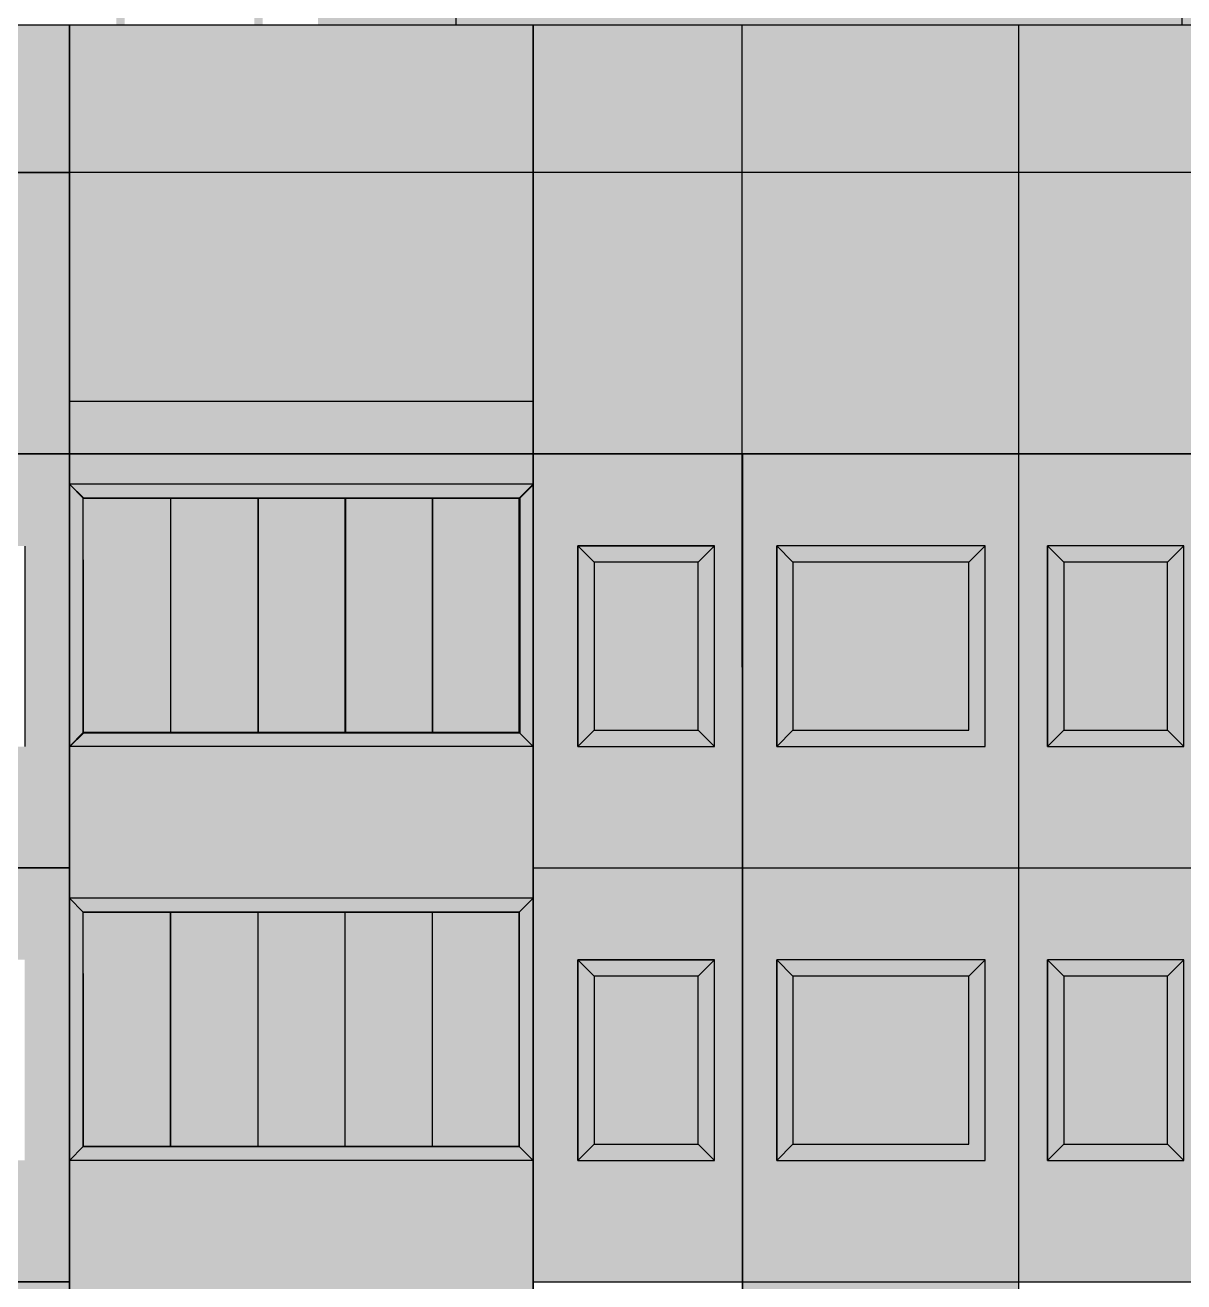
# Model space of a CAD drawing. Header units: millimetres. Extents: x -257254 to 390979, y -202328 to 355504.
# Drawn here: x 44034 to 52430, y 58095 to 67203 of the extents above; entities that cross this region are included whole.
import ezdxf

# ---------------------------------------------------------------- set-up
doc = ezdxf.new("R2010")
doc.units = ezdxf.units.MM
doc.layers.get('0').update_dxf_attribs({"lineweight": 25})
doc.layers.add('заливка', color=7, linetype='Continuous', lineweight=25)
doc.layers.add('ПРОКЛАДКА', color=250, linetype='Continuous')
doc.layers.add('разрез', color=40, linetype='Continuous')
doc.layers.add('фасадик', color=7, linetype='Continuous', lineweight=25, true_color=0x51362d)

# ---------------------------------------------------------------- blocks, each defined once
blk = doc.blocks.new('*U210')
for points in [[(0, 0), (988.7, 0), (988.7, 1453.5), (0, 1453.5)], [(118, 118), (870.7, 118), (870.7, 1335.5), (118, 1335.5)]]:
    blk.add_lwpolyline(points, close=True)
blk = doc.blocks.new('*U211')
for points in [[(0, 0), (1510.4, 0), (1510.4, 1453.5), (0, 1453.5)], [(118, 118), (1392.4, 118), (1392.4, 1335.5), (118, 1335.5)]]:
    blk.add_lwpolyline(points, close=True)

msp = doc.modelspace()

# ---------------------------------------------------------------- hatches: boundary and pattern name
h = msp.add_hatch(color=256)
h.dxf.hatch_style = 1
h.set_gradient(color1=(128, 128, 128), color2=(0, 255, 255), name='INVHEMISPHERICAL')
h.paths.add_polyline_path([(45087.01018, 63775.2328), (44455.01018, 63775.2328), (44455.01018, 62075.34196), (45087.01018, 62075.34196)])
h.paths.add_polyline_path([(45719.01018, 63775.2328), (45087.01018, 63775.2328), (45087.01018, 62075.34196), (45719.01018, 62075.34196)])
h.paths.add_polyline_path([(46351.01018, 63775.2328), (45719.01018, 63775.2328), (45719.01018, 62075.34196), (46351.01018, 62075.34196)])
h.paths.add_polyline_path([(46983.01018, 63775.2328), (46351.01018, 63775.2328), (46351.01018, 62075.34196), (46983.01018, 62075.34196)])
h.paths.add_polyline_path([(47615.01018, 63775.2328), (46983.01018, 63775.2328), (46983.01018, 62075.34196), (47615.01018, 62075.34196)])
h = msp.add_hatch(color=256)
h.dxf.hatch_style = 1
h.set_gradient(color1=(128, 128, 128), color2=(0, 255, 255), name='INVHEMISPHERICAL')
h.paths.add_polyline_path([(48910.25195, 63310.85472), (48157.57173, 63310.85472), (48157.57173, 62093.34196), (48910.25195, 62093.34196)])
h.paths.add_polyline_path([(50872.41495, 63310.85473), (49598.01024, 63310.85473), (49598.01024, 62093.34196), (50872.41495, 62093.34196)])
h.paths.add_polyline_path([(52312.34825, 63310.85472), (51559.66803, 63310.85472), (51559.66803, 62093.34196), (52312.34825, 62093.34196)])
h = msp.add_hatch(color=256)
h.dxf.hatch_style = 1
h.set_gradient(color1=(128, 128, 128), color2=(0, 255, 255), name='INVHEMISPHERICAL')
h.paths.add_polyline_path([(48910.25195, 63310.85472), (48157.57173, 63310.85472), (48157.57173, 62093.34196), (48910.25195, 62093.34196)])
h.paths.add_polyline_path([(50872.41495, 63310.85473), (49598.01024, 63310.85473), (49598.01024, 62093.34196), (50872.41495, 62093.34196)])
h.paths.add_polyline_path([(52312.34825, 63310.85472), (51559.66803, 63310.85472), (51559.66803, 62093.34196), (52312.34825, 62093.34196)])
h = msp.add_hatch(color=256)
h.dxf.hatch_style = 1
h.set_gradient(color1=(128, 128, 128), color2=(0, 255, 255), name='INVHEMISPHERICAL')
h.paths.add_polyline_path([(45087.01018, 60775.2328), (44455.01018, 60775.2328), (44455.01018, 59075.34196), (45087.01018, 59075.34196)])
h.paths.add_polyline_path([(45719.01018, 60775.2328), (45087.01018, 60775.2328), (45087.01018, 59075.34196), (45719.01018, 59075.34196)])
h.paths.add_polyline_path([(46351.01018, 60775.2328), (45719.01018, 60775.2328), (45719.01018, 59075.34196), (46351.01018, 59075.34196)])
h.paths.add_polyline_path([(46983.01018, 60775.2328), (46351.01018, 60775.2328), (46351.01018, 59075.34196), (46983.01018, 59075.34196)])
h.paths.add_polyline_path([(47615.01018, 60775.2328), (46983.01018, 60775.2328), (46983.01018, 59075.34196), (47615.01018, 59075.34196)])
h = msp.add_hatch(color=256)
h.dxf.hatch_style = 1
h.set_gradient(color1=(128, 128, 128), color2=(0, 255, 255), name='INVHEMISPHERICAL')
h.paths.add_polyline_path([(48910.25195, 60310.85472), (48157.57173, 60310.85472), (48157.57173, 59093.34196), (48910.25195, 59093.34196)])
h.paths.add_polyline_path([(50872.41495, 60310.85473), (49598.01024, 60310.85473), (49598.01024, 59093.34196), (50872.41495, 59093.34196)])
h.paths.add_polyline_path([(52312.34825, 60310.85472), (51559.66803, 60310.85472), (51559.66803, 59093.34196), (52312.34825, 59093.34196)])
h = msp.add_hatch(color=256)
h.dxf.hatch_style = 1
h.set_gradient(color1=(128, 128, 128), color2=(0, 255, 255), name='INVHEMISPHERICAL')
h.paths.add_polyline_path([(48910.25195, 60310.85472), (48157.57173, 60310.85472), (48157.57173, 59093.34196), (48910.25195, 59093.34196)])
h.paths.add_polyline_path([(50872.41495, 60310.85473), (49598.01024, 60310.85473), (49598.01024, 59093.34196), (50872.41495, 59093.34196)])
h.paths.add_polyline_path([(52312.34825, 60310.85472), (51559.66803, 60310.85472), (51559.66803, 59093.34196), (52312.34825, 59093.34196)])
at = {"layer": 'заливка', "true_color": 0xf7f0b5}
h = msp.add_hatch(color=254, dxfattribs=at)
h.dxf.hatch_style = 1
h.paths.add_polyline_path([(47155.01018, 69571.54721), (47155.01018, 69741.54721), (46155.01018, 69741.54721), (46155.01018, 68036.20983), (47155.01018, 68036.20983)])
h.paths.add_polyline_path([(46694.45769, 67976.20983), (46155.01018, 67976.20983), (46155.01018, 67660.11756), (46694.45769, 67660.11756)])
h.paths.add_polyline_path([(47155.01018, 67902.93321), (47155.01018, 67976.20983), (46754.45769, 67976.20983), (46754.45769, 67660.11756), (47155.01018, 67660.11756)])
h.paths.add_polyline_path([(46694.45769, 67600.11756), (46155.01018, 67600.11756), (46155.01018, 67202.93321), (46694.45769, 67202.93321)])
h.paths.add_polyline_path([(47155.01018, 67600.11756), (46754.45769, 67600.11756), (46754.45769, 67202.93321), (47155.01018, 67202.93321)])
h = msp.add_hatch(color=254, dxfattribs=at)
h.dxf.hatch_style = 1
h.paths.add_polyline_path([(52415.01018, 69571.54721), (52335.01018, 69571.54721), (47155.01018, 69571.54721), (47155.01018, 68036.20983), (51855.01018, 68036.20983), (52415.01018, 68036.20983)])
h.paths.add_polyline_path([(55115.01018, 69571.54721), (52415.01018, 69571.54721), (52415.01018, 68036.20983), (55115.01018, 68036.20983)])
h.paths.add_polyline_path([(47694.45769, 67976.20983), (47155.01018, 67976.20983), (47155.01018, 67902.93321), (47155.01018, 67660.11756), (47694.45769, 67660.11756)])
h.paths.add_polyline_path([(48694.45769, 67976.20983), (47754.45769, 67976.20983), (47754.45769, 67660.11756), (48694.45769, 67660.11756)])
h.paths.add_polyline_path([(49694.45769, 67976.20983), (48754.45769, 67976.20983), (48754.45769, 67660.11756), (49694.45769, 67660.11756)])
h.paths.add_polyline_path([(50694.45769, 67976.20983), (49754.45769, 67976.20983), (49754.45769, 67660.11756), (50694.45769, 67660.11756)])
h.paths.add_polyline_path([(51694.45769, 67976.20983), (50754.45769, 67976.20983), (50754.45769, 67660.11756), (51694.45769, 67660.11756)])
h.paths.add_polyline_path([(52694.45769, 67976.20983), (51754.45769, 67976.20983), (51754.45769, 67660.11756), (52694.45769, 67660.11756)])
h.paths.add_polyline_path([(47694.45769, 67600.11756), (47155.01018, 67600.11756), (47155.01018, 67202.93321), (47694.45769, 67202.93321)])
h.paths.add_polyline_path([(48694.45769, 67600.11756), (47754.45769, 67600.11756), (47754.45769, 67202.93321), (48694.45769, 67202.93321)])
h.paths.add_polyline_path([(49694.45769, 67600.11756), (48754.45769, 67600.11756), (48754.45769, 67202.93321), (49694.45769, 67202.93321)])
h.paths.add_polyline_path([(50694.45769, 67600.11756), (49754.45769, 67600.11756), (49754.45769, 67202.93321), (50694.45769, 67202.93321)])
h.paths.add_polyline_path([(51694.45769, 67600.11756), (50754.45769, 67600.11756), (50754.45769, 67202.93321), (51694.45769, 67202.93321)])
h.paths.add_polyline_path([(52694.45769, 67600.11756), (51754.45769, 67600.11756), (51754.45769, 67202.93321), (52694.45769, 67202.93321)])
h.paths.add_polyline_path([(53694.45769, 67600.11756), (52754.45769, 67600.11756), (52754.45769, 67202.93321), (53694.45769, 67202.93321)])
h.paths.add_polyline_path([(53694.45769, 67976.20983), (52754.45769, 67976.20983), (52754.45769, 67660.11756), (53694.45769, 67660.11756)])
h.paths.add_polyline_path([(54694.45769, 67976.20983), (53754.45769, 67976.20983), (53754.45769, 67660.11756), (54694.45769, 67660.11756)])
h.paths.add_polyline_path([(54694.45769, 67600.11756), (53754.45769, 67600.11756), (53754.45769, 67202.93321), (54694.45769, 67202.93321)])
h.paths.add_polyline_path([(55115.01018, 67902.93321), (55115.01018, 67976.20983), (54754.45769, 67976.20983), (54754.45769, 67660.11756), (55115.01018, 67660.11756)])
h.paths.add_polyline_path([(55115.01018, 67600.11756), (54754.45769, 67600.11756), (54754.45769, 67202.93321), (55115.01018, 67202.93321)])
h = msp.add_hatch(color=254, dxfattribs=at)
h.dxf.hatch_style = 1
h.paths.add_polyline_path([(56115.01018, 67202.93321), (52755.01018, 67202.93321), (52755.01018, 66135.34196), (56115.01018, 66135.34196)])
h.paths.add_polyline_path([(47715.01018, 67202.93321), (44355.01018, 67202.93321), (44355.01018, 66135.34196), (47715.01018, 66135.34196)])
h.paths.add_polyline_path([(39315.01018, 67202.93321), (35615.01018, 67202.93321), (35615.01018, 66135.34196), (39315.01018, 66135.34196)])
at = {"layer": 'заливка', "transparency": 33554687}
h = msp.add_hatch(color=256, dxfattribs=at)
h.dxf.hatch_style = 1
h.set_gradient(color1=(82, 71, 46), color2=(247, 240, 181), name='CYLINDER')
h.paths.add_polyline_path([(40835.01018, 67202.93321), (39315.01018, 67202.93321), (39315.01018, 66135.34196), (40835.01018, 66135.34196)])
h.paths.add_polyline_path([(44355.01018, 67202.93321), (42835.01018, 67202.93321), (42835.01018, 66135.34196), (44355.01018, 66135.34196)])
at = {"layer": 'заливка', "true_color": 0xf7f0b5}
h = msp.add_hatch(color=254, dxfattribs=at)
h.dxf.hatch_style = 1
h.paths.add_polyline_path([(42835.01018, 67202.93321), (40835.01018, 67202.93321), (40835.01018, 66135.34196), (42835.01018, 66135.34196)])
h.paths.add_polyline_path([(51235.01018, 67202.93321), (49235.01018, 67202.93321), (49235.01018, 66135.34196), (51235.01018, 66135.34196)])
at = {"layer": 'заливка', "transparency": 33554687}
h = msp.add_hatch(color=256, dxfattribs=at)
h.dxf.hatch_style = 1
h.set_gradient(color1=(82, 71, 46), color2=(247, 240, 181), name='CYLINDER')
h.paths.add_polyline_path([(49235.01018, 67202.93321), (47715.01018, 67202.93321), (47715.01018, 66135.34196), (49235.01018, 66135.34196)])
h.paths.add_polyline_path([(52755.01018, 67202.93321), (51235.01018, 67202.93321), (51235.01018, 66135.34196), (52755.01018, 66135.34196)])
at = {"layer": 'заливка', "true_color": 0xf7f0b5}
h = msp.add_hatch(color=254, dxfattribs=at)
h.dxf.hatch_style = 1
h.paths.add_polyline_path([(39315.01018, 66135.34196), (35615.01018, 66135.34196), (35615.01018, 64474.44682), (39315.01018, 64474.44682)])
h.paths.add_polyline_path([(47715.01018, 66135.34196), (44355.01018, 66135.34196), (44355.01018, 64474.44682), (47715.01018, 64474.44682)])
at = {"layer": 'заливка', "transparency": 33554687}
h = msp.add_hatch(color=256, dxfattribs=at)
h.dxf.hatch_style = 1
h.set_gradient(color1=(82, 71, 46), color2=(247, 240, 181), name='CYLINDER')
h.paths.add_polyline_path([(40835.01018, 66135.34196), (39315.01018, 66135.34196), (39315.01018, 64095.34196), (40835.01018, 64095.34196)])
h.paths.add_polyline_path([(44355.01018, 66135.34196), (42835.01018, 66135.34196), (42835.01018, 64095.34196), (44355.01018, 64095.34196)])
h = msp.add_hatch(color=256, dxfattribs=at)
h.dxf.hatch_style = 1
h.set_gradient(color1=(82, 71, 46), color2=(247, 240, 181), name='CYLINDER')
h.paths.add_polyline_path([(49235.01018, 66135.34196), (47715.01018, 66135.34196), (47715.01018, 64095.34196), (49235.01018, 64095.34196)])
h.paths.add_polyline_path([(52755.01018, 66135.34196), (51235.01018, 66135.34196), (51235.01018, 64095.34196), (52755.01018, 64095.34196)])
at = {"layer": 'заливка', "true_color": 0xf7f0b5}
h = msp.add_hatch(color=254, dxfattribs=at)
h.dxf.hatch_style = 1
h.paths.add_polyline_path([(51235.01018, 66135.34196), (49235.01018, 66135.34196), (49235.01018, 64095.34196), (51235.01018, 64095.34196)])
at = {"layer": 'заливка', "transparency": 33554687}
h = msp.add_hatch(color=256, dxfattribs=at)
h.dxf.hatch_style = 1
h.set_gradient(color1=(82, 71, 46), color2=(247, 240, 181), name='CYLINDER')
h.paths.add_polyline_path([(40838.5768, 61094.15407), (40838.5768, 64094.15407), (39318.57679, 64094.15407), (39318.57679, 61094.15407)])
h.paths.add_polyline_path([(40513.81856, 63309.66683), (40631.81856, 63427.66683), (40513.81856, 63427.66683), (40513.81856, 62092.15406), (40631.81856, 61974.25438), (40631.81856, 62092.15406), (39761.13834, 62092.15406), (39643.13834, 61974.15406), (39761.13834, 61974.15406), (39761.13834, 63309.66683), (39643.13834, 63427.66682), (39643.13834, 63309.66683)], flags=0)
h.paths.add_polyline_path([(39643.13834, 61974.15406), (39643.13834, 63427.66683), (40631.81856, 63427.66683), (40631.81856, 61974.15406)], flags=16)
h.paths.add_polyline_path([(42838.57679, 64094.15407), (42838.57679, 61094.15407), (44358.57679, 61094.15407), (44358.57679, 64094.15407)])
h.paths.add_polyline_path([(43915.91486, 63309.66683), (44033.91486, 63427.66683), (43915.91486, 63427.66683), (43915.91486, 62092.15406), (44033.91486, 61974.25438), (44033.91486, 62092.15406), (43163.23464, 62092.15406), (43045.23464, 61974.15406), (43163.23464, 61974.15406), (43163.23464, 63309.66683), (43045.23464, 63427.66682), (43045.23464, 63309.66683)], flags=0)
h.paths.add_polyline_path([(43045.23464, 61974.15406), (43045.23464, 63427.66683), (44033.91486, 63427.66683), (44033.91486, 61974.15406)], flags=16)
at = {"layer": 'заливка', "true_color": 0x52472e}
h = msp.add_hatch(color=49, dxfattribs=at)
h.dxf.hatch_style = 1
h.set_gradient(color2=(111, 96, 62), name='CYLINDER')
h.paths.add_polyline_path([(47715.01018, 64095.34196), (44355.01018, 64095.34196), (44355.01018, 63875.2328), (47715.01018, 63875.2328)])
at = {"layer": 'заливка', "transparency": 33554687}
h = msp.add_hatch(color=256, dxfattribs=at)
h.dxf.hatch_style = 1
h.set_gradient(color1=(82, 71, 46), color2=(247, 240, 181), name='CYLINDER')
h.paths.add_polyline_path([(49235.01018, 61095.34196), (49235.01018, 64095.34196), (47715.01018, 64095.34196), (47715.01018, 61095.34196)])
h.paths.add_polyline_path([(48910.25195, 63310.85472), (49028.25195, 63428.85472), (48910.25195, 63428.85472), (48910.25195, 62093.34196), (49028.25195, 61975.44227), (49028.25195, 62093.34196), (48157.57173, 62093.34196), (48039.57173, 61975.34196), (48157.57173, 61975.34196), (48157.57173, 63310.85472), (48039.57173, 63428.85471), (48039.57173, 63310.85472)], flags=0)
h.paths.add_polyline_path([(48039.57173, 61975.34196), (48039.57173, 63428.85472), (49028.25195, 63428.85472), (49028.25195, 61975.34196)], flags=16)
h.paths.add_polyline_path([(51235.01018, 64095.34196), (51235.01018, 61095.34196), (52755.01018, 61095.34196), (52755.01018, 64095.34196)])
h.paths.add_polyline_path([(52312.34825, 63310.85472), (52430.34825, 63428.85472), (52312.34825, 63428.85472), (52312.34825, 62093.34196), (52430.34825, 61975.44227), (52430.34825, 62093.34196), (51559.66803, 62093.34196), (51441.66803, 61975.34196), (51559.66803, 61975.34196), (51559.66803, 63310.85472), (51441.66803, 63428.85471), (51441.66803, 63310.85472)], flags=0)
h.paths.add_polyline_path([(51441.66803, 61975.34196), (51441.66803, 63428.85472), (52430.34825, 63428.85472), (52430.34825, 61975.34196)], flags=16)
at = {"layer": 'заливка', "true_color": 0xf7f0b5}
h = msp.add_hatch(color=254, dxfattribs=at)
h.dxf.hatch_style = 1
h.paths.add_polyline_path([(51235.01018, 64095.34196), (49235.01018, 64095.34196), (49235.01018, 61095.34196), (51235.01018, 61095.34196)])
h.paths.add_polyline_path([(49598.01024, 62093.34196), (49598.01024, 63310.85473), (49480.01024, 63428.85471), (49480.01024, 61975.34197)], flags=16)
h.paths.add_polyline_path([(51235.01018, 61095.34196), (49235.01018, 61095.34196), (49235.01018, 58095.34196), (51235.01018, 58095.34196)])
h.paths.add_polyline_path([(49598.01024, 59093.34196), (49598.01024, 60310.85473), (49480.01024, 60428.85471), (49480.01024, 58975.34197)], flags=16)
h.paths.add_polyline_path([(51235.01018, 58095.34196), (49235.01018, 58095.34196), (49235.01018, 55095.34196), (51235.01018, 55095.34196)])
h.paths.add_polyline_path([(50994.76057, 57428.85473), (50993.98156, 57428.07304), (50993.98156, 55974.15407), (49478.82234, 55974.15407), (49480.01023, 55975.34196), (49480.01023, 57431.23344), (49482.38895, 57428.85473)], flags=16)
h.paths.add_polyline_path([(50990.01013, 57428.85472), (50990.01013, 55975.34196), (50993.57674, 55974.15407), (50993.57674, 57427.66683)], flags=0)
h.paths.add_polyline_path([(50872.41495, 57310.85473), (50875.98156, 57314.43362), (50875.98156, 56092.15407), (49601.57685, 56092.15407), (49483.57685, 55974.15407), (49483.57685, 57425.28811), (49598.01024, 57310.85473)], flags=0)
h.paths.add_polyline_path([(50875.98156, 57309.66683), (50872.41495, 57309.66683), (50872.41495, 56093.34196), (50875.98156, 56092.15407)], flags=0)
h.paths.add_polyline_path([(49598.01024, 57310.85473), (49598.01024, 56093.34196), (49601.57685, 56092.15407), (49601.57685, 57309.66683)], flags=0)
at = {"layer": 'заливка'}
h = msp.add_hatch(color=256, dxfattribs=at)
h.dxf.hatch_style = 1
h.set_gradient(color2=(111, 96, 62), name='CYLINDER')
h.paths.add_polyline_path([(47715.01018, 61095.34196), (47715.01018, 61975.34196), (44355.01018, 61975.34196), (44355.01018, 61095.34196)])
at = {"layer": 'заливка', "transparency": 33554687}
h = msp.add_hatch(color=256, dxfattribs=at)
h.dxf.hatch_style = 1
h.set_gradient(color1=(82, 71, 46), color2=(247, 240, 181), name='CYLINDER')
h.paths.add_polyline_path([(40835.01018, 58095.34196), (40835.01018, 61095.34196), (39315.01018, 61095.34196), (39315.01018, 58095.34196)])
h.paths.add_polyline_path([(40510.25195, 60310.85472), (40628.25195, 60428.85472), (40510.25195, 60428.85472), (40510.25195, 59093.34196), (40628.25195, 58975.44227), (40628.25195, 59093.34196), (39757.57173, 59093.34196), (39639.57173, 58975.34196), (39757.57173, 58975.34196), (39757.57173, 60310.85472), (39639.57173, 60428.85471), (39639.57173, 60310.85472)], flags=0)
h.paths.add_polyline_path([(40628.25195, 60428.85472), (40628.25195, 58975.34196), (39639.57173, 58975.34196), (39639.57173, 60428.85472)], flags=16)
h.paths.add_polyline_path([(44355.01018, 61095.34196), (42835.01018, 61095.34196), (42835.01018, 58095.34196), (44355.01018, 58095.34196)])
h.paths.add_polyline_path([(43912.34825, 60310.85472), (44030.34825, 60428.85472), (43912.34825, 60428.85472), (43912.34825, 59093.34196), (44030.34825, 58975.44227), (44030.34825, 59093.34196), (43159.66803, 59093.34196), (43041.66803, 58975.34196), (43159.66803, 58975.34196), (43159.66803, 60310.85472), (43041.66803, 60428.85471), (43041.66803, 60310.85472)], flags=0)
h.paths.add_polyline_path([(44030.34825, 60428.85472), (44030.34825, 58975.34196), (43041.66803, 58975.34196), (43041.66803, 60428.85472)], flags=16)
at = {"layer": 'заливка', "true_color": 0x52472e}
h = msp.add_hatch(color=49, dxfattribs=at)
h.dxf.hatch_style = 1
h.set_gradient(color2=(111, 96, 62), name='CYLINDER')
h.paths.add_polyline_path([(47715.01018, 61095.34196), (44355.01018, 61095.34196), (44355.01018, 60847.73095), (47715.01018, 60847.73095)])
at = {"layer": 'заливка', "transparency": 33554687}
h = msp.add_hatch(color=256, dxfattribs=at)
h.dxf.hatch_style = 1
h.set_gradient(color1=(82, 71, 46), color2=(247, 240, 181), name='CYLINDER')
h.paths.add_polyline_path([(49235.01018, 58095.34196), (49235.01018, 61095.34196), (47715.01018, 61095.34196), (47715.01018, 58095.34196)])
h.paths.add_polyline_path([(48910.25195, 60310.85472), (49028.25195, 60428.85472), (48910.25195, 60428.85472), (48910.25195, 59093.34196), (49028.25195, 58975.44227), (49028.25195, 59093.34196), (48157.57173, 59093.34196), (48039.57173, 58975.34196), (48157.57173, 58975.34196), (48157.57173, 60310.85472), (48039.57173, 60428.85471), (48039.57173, 60310.85472)], flags=0)
h.paths.add_polyline_path([(48039.57173, 58975.34196), (48039.57173, 60428.85472), (49028.25195, 60428.85472), (49028.25195, 58975.34196)], flags=16)
h.paths.add_polyline_path([(51235.01018, 61095.34196), (51235.01018, 58095.34196), (52755.01018, 58095.34196), (52755.01018, 61095.34196)])
h.paths.add_polyline_path([(52312.34825, 60310.85472), (52430.34825, 60428.85472), (52312.34825, 60428.85472), (52312.34825, 59093.34196), (52430.34825, 58975.44227), (52430.34825, 59093.34196), (51559.66803, 59093.34196), (51441.66803, 58975.34196), (51559.66803, 58975.34196), (51559.66803, 60310.85472), (51441.66803, 60428.85471), (51441.66803, 60310.85472)], flags=0)
h.paths.add_polyline_path([(51441.66803, 58975.34196), (51441.66803, 60428.85472), (52430.34825, 60428.85472), (52430.34825, 58975.34196)], flags=16)
at = {"layer": 'заливка'}
h = msp.add_hatch(color=256, dxfattribs=at)
h.dxf.hatch_style = 1
h.set_gradient(color2=(111, 96, 62), name='CYLINDER')
h.paths.add_polyline_path([(47715.01018, 58095.34196), (47715.01018, 58975.34196), (44355.01018, 58975.34196), (44355.01018, 58095.34196)])
at = {"layer": 'заливка', "transparency": 33554687}
h = msp.add_hatch(color=256, dxfattribs=at)
h.dxf.hatch_style = 1
h.set_gradient(color1=(82, 71, 46), color2=(247, 240, 181), name='CYLINDER')
h.paths.add_polyline_path([(40835.01018, 55095.34196), (40835.01018, 58095.34196), (39315.01018, 58095.34196), (39315.01018, 55095.34196)])
h.paths.add_polyline_path([(40510.25195, 57310.85472), (40628.25195, 57428.85472), (40510.25195, 57428.85472), (40510.25195, 56093.34196), (40628.25195, 55975.44227), (40628.25195, 56093.34196), (39757.57173, 56093.34196), (39639.57173, 55975.34196), (39757.57173, 55975.34196), (39757.57173, 57310.85472), (39639.57173, 57428.85471), (39639.57173, 57310.85472)], flags=0)
h.paths.add_polyline_path([(40628.25195, 57428.85472), (40628.25195, 55975.34196), (39639.57173, 55975.34196), (39639.57173, 57428.85472)], flags=16)
h.paths.add_polyline_path([(44355.01018, 58095.34196), (42835.01018, 58095.34196), (42835.01018, 55095.34196), (44355.01018, 55095.34196)])
h.paths.add_polyline_path([(43912.34825, 57310.85472), (44030.34825, 57428.85472), (43912.34825, 57428.85472), (43912.34825, 56093.34196), (44030.34825, 55975.44227), (44030.34825, 56093.34196), (43159.66803, 56093.34196), (43041.66803, 55975.34196), (43159.66803, 55975.34196), (43159.66803, 57310.85472), (43041.66803, 57428.85471), (43041.66803, 57310.85472)], flags=0)
h.paths.add_polyline_path([(44030.34825, 57428.85472), (44030.34825, 55975.34196), (43041.66803, 55975.34196), (43041.66803, 57428.85472)], flags=16)
at = {"layer": 'заливка', "true_color": 0x52472e}
h = msp.add_hatch(color=49, dxfattribs=at)
h.dxf.hatch_style = 1
h.set_gradient(color2=(111, 96, 62), name='CYLINDER')
h.paths.add_polyline_path([(47715.01018, 58095.34196), (44355.01018, 58095.34196), (44355.01018, 57847.73095), (47715.01018, 57847.73095)])
at = {"layer": 'ПРОКЛАДКА', "true_color": 0x000000}
h = msp.add_hatch(dxfattribs=at)
h.set_pattern_fill('JIS_STN_1E', color=18, scale=5, angle=-90)
h.paths.add_polyline_path([(39315.01018, 64474.44682), (35615.01018, 64474.44682), (35615.01018, 64095.34196), (39315.01018, 64095.34196)])
h.paths.add_polyline_path([(47715.01018, 64474.44682), (44355.01018, 64474.44682), (44355.01018, 64095.34196), (47715.01018, 64095.34196)])
h.paths.add_polyline_path([(56115.01018, 64474.44682), (52755.01018, 64474.44682), (52755.01018, 64095.34196), (56115.01018, 64095.34196)])
at = {"layer": 'фасадик'}
h = msp.add_hatch(color=256, dxfattribs=at)
h.dxf.hatch_style = 1
h.paths.add_polyline_path([(38754.45769, 67976.20983), (38694.45769, 67976.20983), (38694.45769, 67660.11756), (38754.45769, 67660.11756)])
h.paths.add_polyline_path([(38754.45769, 67600.11756), (38694.45769, 67600.11756), (38694.45769, 67202.93321), (38754.45769, 67202.93321)])
h.paths.add_polyline_path([(39754.45769, 67976.20983), (39694.45769, 67976.20983), (39694.45769, 67660.11756), (39754.45769, 67660.11756)])
h.paths.add_polyline_path([(37754.45769, 67976.20983), (37694.45769, 67976.20983), (37694.45769, 67660.11756), (37754.45769, 67660.11756)])
h.paths.add_polyline_path([(37754.45769, 67600.11756), (37694.45769, 67600.11756), (37694.45769, 67202.93321), (37754.45769, 67202.93321)])
h.paths.add_polyline_path([(36754.45769, 67976.20983), (36694.45769, 67976.20983), (36694.45769, 67660.11756), (36754.45769, 67660.11756)])
h.paths.add_polyline_path([(36754.45769, 67600.11756), (36694.45769, 67600.11756), (36694.45769, 67202.93321), (36754.45769, 67202.93321)])
h.paths.add_polyline_path([(35754.45769, 68036.20983), (35694.45769, 68036.20983), (35694.45769, 67202.93321), (35754.45769, 67202.93321)])
h.paths.add_polyline_path([(39754.45769, 67600.11756), (39694.45769, 67600.11756), (39694.45769, 67202.93321), (39754.45769, 67202.93321)])
h.paths.add_polyline_path([(40754.45769, 67976.20983), (40694.45769, 67976.20983), (40694.45769, 67660.11756), (40754.45769, 67660.11756)])
h.paths.add_polyline_path([(40754.45769, 67600.11756), (40694.45769, 67600.11756), (40694.45769, 67202.93321), (40754.45769, 67202.93321)])
h.paths.add_polyline_path([(41754.45769, 67976.20983), (41694.45769, 67976.20983), (41694.45769, 67660.11756), (41754.45769, 67660.11756)])
h.paths.add_polyline_path([(41754.45769, 67600.11756), (41694.45769, 67600.11756), (41694.45769, 67202.93321), (41754.45769, 67202.93321)])
h.paths.add_polyline_path([(42754.45769, 67976.20983), (42694.45769, 67976.20983), (42694.45769, 67660.11756), (42754.45769, 67660.11756)])
h.paths.add_polyline_path([(42754.45769, 67600.11756), (42694.45769, 67600.11756), (42694.45769, 67202.93321), (42754.45769, 67202.93321)])
h.paths.add_polyline_path([(43754.45769, 67976.20983), (43694.45769, 67976.20983), (43694.45769, 67660.11756), (43754.45769, 67660.11756)])
h.paths.add_polyline_path([(43754.45769, 67660.11756), (43694.45769, 67660.11756), (43694.45769, 67600.11756), (43754.45769, 67600.11756)])
h.paths.add_polyline_path([(43754.45769, 67600.11756), (43694.45769, 67600.11756), (43694.45769, 67202.93321), (43754.45769, 67202.93321)])
h.paths.add_polyline_path([(43754.45769, 68036.20983), (43694.45769, 68036.20983), (43694.45769, 67976.20983), (43754.45769, 67976.20983)])
h.paths.add_polyline_path([(47155.01018, 68036.20983), (43754.45769, 68036.20983), (43754.45769, 67976.20983), (47155.01018, 67976.20983)])
h.paths.add_polyline_path([(47155.01018, 67660.11756), (43754.45769, 67660.11756), (43754.45769, 67600.11756), (47155.01018, 67600.11756)])
h.paths.add_polyline_path([(44754.45769, 67976.20983), (44694.45769, 67976.20983), (44694.45769, 67660.11756), (44754.45769, 67660.11756)])
h.paths.add_polyline_path([(44754.45769, 67600.11756), (44694.45769, 67600.11756), (44694.45769, 67202.93321), (44754.45769, 67202.93321)])
h.paths.add_polyline_path([(45754.45769, 67976.20983), (45694.45769, 67976.20983), (45694.45769, 67660.11756), (45754.45769, 67660.11756)])
h.paths.add_polyline_path([(45754.45769, 67600.11756), (45694.45769, 67600.11756), (45694.45769, 67202.93321), (45754.45769, 67202.93321)])
h.paths.add_polyline_path([(46754.45769, 67976.20983), (46694.45769, 67976.20983), (46694.45769, 67660.11756), (46754.45769, 67660.11756)])
h.paths.add_polyline_path([(46754.45769, 67600.11756), (46694.45769, 67600.11756), (46694.45769, 67202.93321), (46754.45769, 67202.93321)])
h.paths.add_polyline_path([(51694.45769, 67660.11756), (47155.01018, 67660.11756), (47155.01018, 67600.11756), (51694.45769, 67600.11756)])
h.paths.add_polyline_path([(51694.45769, 68036.20983), (47155.01018, 68036.20983), (47155.01018, 67976.20983), (51694.45769, 67976.20983)])
h.paths.add_polyline_path([(47754.45769, 67976.20983), (47694.45769, 67976.20983), (47694.45769, 67660.11756), (47754.45769, 67660.11756)])
h.paths.add_polyline_path([(47754.45769, 67600.11756), (47694.45769, 67600.11756), (47694.45769, 67202.93321), (47754.45769, 67202.93321)])
h.paths.add_polyline_path([(48754.45769, 67600.11756), (48694.45769, 67600.11756), (48694.45769, 67202.93321), (48754.45769, 67202.93321)])
h.paths.add_polyline_path([(48754.45769, 67976.20983), (48694.45769, 67976.20983), (48694.45769, 67660.11756), (48754.45769, 67660.11756)])
h.paths.add_polyline_path([(49754.45769, 67976.20983), (49694.45769, 67976.20983), (49694.45769, 67660.11756), (49754.45769, 67660.11756)])
h.paths.add_polyline_path([(49754.45769, 67600.11756), (49694.45769, 67600.11756), (49694.45769, 67202.93321), (49754.45769, 67202.93321)])
h.paths.add_polyline_path([(50754.45769, 67976.20983), (50694.45769, 67976.20983), (50694.45769, 67660.11756), (50754.45769, 67660.11756)])
h.paths.add_polyline_path([(50754.45769, 67600.11756), (50694.45769, 67600.11756), (50694.45769, 67202.93321), (50754.45769, 67202.93321)])
h.paths.add_polyline_path([(51754.45769, 67976.20983), (51694.45769, 67976.20983), (51694.45769, 67660.11756), (51754.45769, 67660.11756)])
h.paths.add_polyline_path([(51754.45769, 68036.20983), (51694.45769, 68036.20983), (51694.45769, 67976.20983), (51754.45769, 67976.20983)])
h.paths.add_polyline_path([(51754.45769, 67660.11756), (51694.45769, 67660.11756), (51694.45769, 67600.11756), (51754.45769, 67600.11756)])
h.paths.add_polyline_path([(51754.45769, 67600.11756), (51694.45769, 67600.11756), (51694.45769, 67202.93321), (51754.45769, 67202.93321)])
h.paths.add_polyline_path([(52415.01018, 67660.11756), (51754.45769, 67660.11756), (51754.45769, 67600.11756), (52415.01018, 67600.11756)])
h.paths.add_polyline_path([(52415.01018, 68036.20983), (51754.45769, 68036.20983), (51754.45769, 67976.20983), (52415.01018, 67976.20983)])
h.paths.add_polyline_path([(55115.01018, 68036.20983), (52415.01018, 68036.20983), (52415.01018, 67976.20983), (55115.01018, 67976.20983)])
h.paths.add_polyline_path([(52754.45769, 67976.20983), (52694.45769, 67976.20983), (52694.45769, 67660.11756), (52754.45769, 67660.11756)])
h.paths.add_polyline_path([(55115.01018, 67660.11756), (52415.01018, 67660.11756), (52415.01018, 67600.11756), (55115.01018, 67600.11756)])
h.paths.add_polyline_path([(52754.45769, 67600.11756), (52694.45769, 67600.11756), (52694.45769, 67202.93321), (52754.45769, 67202.93321)])
h.paths.add_polyline_path([(53754.45769, 67600.11756), (53694.45769, 67600.11756), (53694.45769, 67202.93321), (53754.45769, 67202.93321)])
h.paths.add_polyline_path([(53754.45769, 67976.20983), (53694.45769, 67976.20983), (53694.45769, 67660.11756), (53754.45769, 67660.11756)])
h.paths.add_polyline_path([(54754.45769, 67976.20983), (54694.45769, 67976.20983), (54694.45769, 67660.11756), (54754.45769, 67660.11756)])
h.paths.add_polyline_path([(54754.45769, 67600.11756), (54694.45769, 67600.11756), (54694.45769, 67202.93321), (54754.45769, 67202.93321)])
h.paths.add_polyline_path([(55754.45769, 67976.20983), (55694.45769, 67976.20983), (55694.45769, 67660.11756), (55754.45769, 67660.11756)])
h.paths.add_polyline_path([(55754.45769, 67600.11756), (55694.45769, 67600.11756), (55694.45769, 67202.93321), (55754.45769, 67202.93321)])
h.paths.add_polyline_path([(56754.45769, 67976.20983), (56694.45769, 67976.20983), (56694.45769, 67660.11756), (56754.45769, 67660.11756)])
h.paths.add_polyline_path([(56754.45769, 67600.11756), (56694.45769, 67600.11756), (56694.45769, 67202.93321), (56754.45769, 67202.93321)])
h.paths.add_polyline_path([(57754.45769, 67600.11756), (57694.45769, 67600.11756), (57694.45769, 67202.93321), (57754.45769, 67202.93321)])
h.paths.add_polyline_path([(57754.45769, 67976.20983), (57694.45769, 67976.20983), (57694.45769, 67660.11756), (57754.45769, 67660.11756)])
h.paths.add_polyline_path([(58754.45769, 67976.20983), (58694.45769, 67976.20983), (58694.45769, 67660.11756), (58754.45769, 67660.11756)])
h.paths.add_polyline_path([(58754.45769, 67600.11756), (58694.45769, 67600.11756), (58694.45769, 67202.93321), (58754.45769, 67202.93321)])
h.paths.add_polyline_path([(59960.71431, 67976.20983), (59900.71431, 67976.20983), (59900.71431, 67660.11756), (59960.71431, 67660.11756)])
h.paths.add_polyline_path([(59960.71431, 67600.11756), (59900.71431, 67600.11756), (59900.71431, 67202.93321), (59960.71431, 67202.93321)])
h.paths.add_polyline_path([(60960.71431, 67976.20983), (60900.71431, 67976.20983), (60900.71431, 67660.11756), (60960.71431, 67660.11756)])
h.paths.add_polyline_path([(60960.71431, 67600.11756), (60900.71431, 67600.11756), (60900.71431, 67202.93321), (60960.71431, 67202.93321)])
h.paths.add_polyline_path([(61960.71431, 68036.20983), (61900.71431, 68036.20983), (61900.71431, 67202.93321), (61960.71431, 67202.93321)])
at = {"layer": 'фасадик', "true_color": 0xcda56a}
h = msp.add_hatch(color=33, dxfattribs=at)
h.dxf.hatch_style = 1
h.paths.add_polyline_path([(47718.57679, 63874.04491), (44358.57679, 63874.04491), (44458.57679, 63774.04491), (47618.57679, 63774.04491)])
h.paths.add_polyline_path([(44458.57679, 63774.04491), (44358.57679, 63874.04491), (44358.57679, 61974.15407), (44458.57679, 62074.15407), (44458.57679, 63327.66683)])
h.paths.add_polyline_path([(47618.57679, 62074.15407), (44458.57679, 62074.15407), (44358.57679, 61974.15407), (47718.57679, 61974.15407)])
h.paths.add_polyline_path([(47718.57679, 63427.66683), (47718.57679, 63874.04491), (47618.57679, 63774.04491), (47618.57679, 62074.15407), (47718.57679, 61974.15407)])
at = {"layer": 'фасадик'}
h = msp.add_hatch(color=256, dxfattribs=at)
h.dxf.hatch_style = 1
h.paths.add_polyline_path([(49028.25195, 63428.85471), (48039.57173, 63428.85471), (48039.57173, 61975.34195), (49028.25195, 61975.34195)])
h.paths.add_polyline_path([(48157.57173, 63310.85471), (48910.25195, 63310.85471), (48910.25195, 62093.34195), (48157.57173, 62093.34195)], flags=16)
h.paths.add_polyline_path([(50990.01013, 63428.85472), (49480.01024, 63428.85472), (49480.01024, 61975.34195), (50990.01013, 61975.34195)])
h.paths.add_polyline_path([(49598.01024, 63310.85472), (50872.41495, 63310.85472), (50872.41495, 62093.34195), (49598.01024, 62093.34195)], flags=16)
h.paths.add_polyline_path([(52430.34825, 63428.85471), (51441.66803, 63428.85471), (51441.66803, 61975.34195), (52430.34825, 61975.34195)])
h.paths.add_polyline_path([(51559.66803, 63310.85471), (52312.34825, 63310.85471), (52312.34825, 62093.34195), (51559.66803, 62093.34195)], flags=16)
h = msp.add_hatch(color=256, dxfattribs=at)
h.dxf.hatch_style = 1
h.paths.add_polyline_path([(49028.25195, 63428.85471), (48039.57173, 63428.85471), (48039.57173, 61975.34195), (49028.25195, 61975.34195)])
h.paths.add_polyline_path([(48157.57173, 63310.85471), (48910.25195, 63310.85471), (48910.25195, 62093.34195), (48157.57173, 62093.34195)], flags=16)
h.paths.add_polyline_path([(50990.01013, 63428.85472), (49480.01024, 63428.85472), (49480.01024, 61975.34195), (50990.01013, 61975.34195)])
h.paths.add_polyline_path([(49598.01024, 63310.85472), (50872.41495, 63310.85472), (50872.41495, 62093.34195), (49598.01024, 62093.34195)], flags=16)
h.paths.add_polyline_path([(52430.34825, 63428.85471), (51441.66803, 63428.85471), (51441.66803, 61975.34195), (52430.34825, 61975.34195)])
h.paths.add_polyline_path([(51559.66803, 63310.85471), (52312.34825, 63310.85471), (52312.34825, 62093.34195), (51559.66803, 62093.34195)], flags=16)
h = msp.add_hatch(color=256, dxfattribs=at)
h.dxf.hatch_style = 1
h.paths.add_polyline_path([(49028.25195, 63428.85471), (48039.57173, 63428.85471), (48039.57173, 61975.34195), (49028.25195, 61975.34195)])
h.paths.add_polyline_path([(48157.57173, 63310.85471), (48910.25195, 63310.85471), (48910.25195, 62093.34195), (48157.57173, 62093.34195)], flags=16)
h.paths.add_polyline_path([(50990.01013, 63428.85472), (49480.01024, 63428.85472), (49480.01024, 61975.34195), (50990.01013, 61975.34195)])
h.paths.add_polyline_path([(49598.01024, 63310.85472), (50872.41495, 63310.85472), (50872.41495, 62093.34195), (49598.01024, 62093.34195)], flags=16)
h.paths.add_polyline_path([(52430.34825, 63428.85471), (51441.66803, 63428.85471), (51441.66803, 61975.34195), (52430.34825, 61975.34195)])
h.paths.add_polyline_path([(51559.66803, 63310.85471), (52312.34825, 63310.85471), (52312.34825, 62093.34195), (51559.66803, 62093.34195)], flags=16)
h = msp.add_hatch(color=256, dxfattribs=at)
h.dxf.hatch_style = 1
h.paths.add_polyline_path([(49028.25195, 63428.85471), (48039.57173, 63428.85471), (48039.57173, 61975.34195), (49028.25195, 61975.34195)])
h.paths.add_polyline_path([(48157.57173, 63310.85471), (48910.25195, 63310.85471), (48910.25195, 62093.34195), (48157.57173, 62093.34195)], flags=16)
h.paths.add_polyline_path([(50990.01013, 63428.85472), (49480.01024, 63428.85472), (49480.01024, 61975.34195), (50990.01013, 61975.34195)])
h.paths.add_polyline_path([(49598.01024, 63310.85472), (50872.41495, 63310.85472), (50872.41495, 62093.34195), (49598.01024, 62093.34195)], flags=16)
h.paths.add_polyline_path([(52430.34825, 63428.85471), (51441.66803, 63428.85471), (51441.66803, 61975.34195), (52430.34825, 61975.34195)])
h.paths.add_polyline_path([(51559.66803, 63310.85471), (52312.34825, 63310.85471), (52312.34825, 62093.34195), (51559.66803, 62093.34195)], flags=16)
at = {"layer": 'фасадик', "true_color": 0xcda56a}
h = msp.add_hatch(color=33, dxfattribs=at)
h.dxf.hatch_style = 1
h.paths.add_polyline_path([(47715.01018, 60875.2328), (44355.01018, 60875.2328), (44455.01018, 60775.2328), (47615.01018, 60775.2328)])
h.paths.add_polyline_path([(44455.01018, 60775.2328), (44355.01018, 60875.2328), (44355.01018, 58975.34196), (44455.01018, 59075.34196), (44455.01018, 60328.85472)])
h.paths.add_polyline_path([(47615.01018, 59075.34196), (44455.01018, 59075.34196), (44355.01018, 58975.34196), (47715.01018, 58975.34196)])
h.paths.add_polyline_path([(47715.01018, 60428.85472), (47715.01018, 60875.2328), (47615.01018, 60775.2328), (47615.01018, 59075.34196), (47715.01018, 58975.34196)])
at = {"layer": 'фасадик'}
h = msp.add_hatch(color=256, dxfattribs=at)
h.dxf.hatch_style = 1
h.paths.add_polyline_path([(49028.25195, 60428.85471), (48039.57173, 60428.85471), (48039.57173, 58975.34195), (49028.25195, 58975.34195)])
h.paths.add_polyline_path([(48157.57173, 60310.85471), (48910.25195, 60310.85471), (48910.25195, 59093.34195), (48157.57173, 59093.34195)], flags=16)
h.paths.add_polyline_path([(50990.01013, 60428.85472), (49480.01024, 60428.85472), (49480.01024, 58975.34195), (50990.01013, 58975.34195)])
h.paths.add_polyline_path([(49598.01024, 60310.85472), (50872.41495, 60310.85472), (50872.41495, 59093.34195), (49598.01024, 59093.34195)], flags=16)
h.paths.add_polyline_path([(52430.34825, 60428.85471), (51441.66803, 60428.85471), (51441.66803, 58975.34195), (52430.34825, 58975.34195)])
h.paths.add_polyline_path([(51559.66803, 60310.85471), (52312.34825, 60310.85471), (52312.34825, 59093.34195), (51559.66803, 59093.34195)], flags=16)
h = msp.add_hatch(color=256, dxfattribs=at)
h.dxf.hatch_style = 1
h.paths.add_polyline_path([(49028.25195, 60428.85471), (48039.57173, 60428.85471), (48039.57173, 58975.34195), (49028.25195, 58975.34195)])
h.paths.add_polyline_path([(48157.57173, 60310.85471), (48910.25195, 60310.85471), (48910.25195, 59093.34195), (48157.57173, 59093.34195)], flags=16)
h.paths.add_polyline_path([(50990.01013, 60428.85472), (49480.01024, 60428.85472), (49480.01024, 58975.34195), (50990.01013, 58975.34195)])
h.paths.add_polyline_path([(49598.01024, 60310.85472), (50872.41495, 60310.85472), (50872.41495, 59093.34195), (49598.01024, 59093.34195)], flags=16)
h.paths.add_polyline_path([(52430.34825, 60428.85471), (51441.66803, 60428.85471), (51441.66803, 58975.34195), (52430.34825, 58975.34195)])
h.paths.add_polyline_path([(51559.66803, 60310.85471), (52312.34825, 60310.85471), (52312.34825, 59093.34195), (51559.66803, 59093.34195)], flags=16)
h = msp.add_hatch(color=256, dxfattribs=at)
h.dxf.hatch_style = 1
h.paths.add_polyline_path([(49028.25195, 60428.85471), (48039.57173, 60428.85471), (48039.57173, 58975.34195), (49028.25195, 58975.34195)])
h.paths.add_polyline_path([(48157.57173, 60310.85471), (48910.25195, 60310.85471), (48910.25195, 59093.34195), (48157.57173, 59093.34195)], flags=16)
h.paths.add_polyline_path([(50990.01013, 60428.85472), (49480.01024, 60428.85472), (49480.01024, 58975.34195), (50990.01013, 58975.34195)])
h.paths.add_polyline_path([(49598.01024, 60310.85472), (50872.41495, 60310.85472), (50872.41495, 59093.34195), (49598.01024, 59093.34195)], flags=16)
h.paths.add_polyline_path([(52430.34825, 60428.85471), (51441.66803, 60428.85471), (51441.66803, 58975.34195), (52430.34825, 58975.34195)])
h.paths.add_polyline_path([(51559.66803, 60310.85471), (52312.34825, 60310.85471), (52312.34825, 59093.34195), (51559.66803, 59093.34195)], flags=16)
h = msp.add_hatch(color=256, dxfattribs=at)
h.dxf.hatch_style = 1
h.paths.add_polyline_path([(49028.25195, 60428.85471), (48039.57173, 60428.85471), (48039.57173, 58975.34195), (49028.25195, 58975.34195)])
h.paths.add_polyline_path([(48157.57173, 60310.85471), (48910.25195, 60310.85471), (48910.25195, 59093.34195), (48157.57173, 59093.34195)], flags=16)
h.paths.add_polyline_path([(50990.01013, 60428.85472), (49480.01024, 60428.85472), (49480.01024, 58975.34195), (50990.01013, 58975.34195)])
h.paths.add_polyline_path([(49598.01024, 60310.85472), (50872.41495, 60310.85472), (50872.41495, 59093.34195), (49598.01024, 59093.34195)], flags=16)
h.paths.add_polyline_path([(52430.34825, 60428.85471), (51441.66803, 60428.85471), (51441.66803, 58975.34195), (52430.34825, 58975.34195)])
h.paths.add_polyline_path([(51559.66803, 60310.85471), (52312.34825, 60310.85471), (52312.34825, 59093.34195), (51559.66803, 59093.34195)], flags=16)

# ---------------------------------------------------------------- linework, layer by layer
at = {"layer": 'разрез'}
for p, q in [((47615.01018, 63775.2328), (47715.01018, 63875.2328)), ((44455.01018, 62075.34196), (44355.01018, 61975.34196)), ((47615.01018, 62075.34196), (47715.01018, 61975.34196)), ((47615.01018, 60775.2328), (47715.01018, 60875.2328)), ((44455.01018, 59075.34196), (44355.01018, 58975.34196)), ((47615.01018, 59075.34196), (47715.01018, 58975.34196))]:
    msp.add_line(p, q, dxfattribs=at)
at = {"layer": 'фасадик'}
for p, q in [((52415.01018, 69571.54721), (52415.01018, 67202.93321)), ((47155.01018, 67902.93321), (47155.01018, 67202.93321)), ((62355.01018, 67202.93321), (35115.01018, 67202.93321)), ((44355.01018, 67202.93321), (44355.01018, 35975.34196)), ((47715.01018, 35975.34196), (47715.01018, 67202.93321)), ((47715.01018, 67202.93321), (47715.01018, 35975.34196)), ((49235.01018, 35975.34196), (49229.46357, 67202.93321)), ((51235.01018, 35975.34196), (51235.01018, 67202.93321)), ((62355.01018, 66135.34196), (35115.01018, 66135.34196)), ((39315.01018, 66135.34196), (44355.01018, 66135.34196)), ((47715.01018, 64474.44682), (44355.01018, 64474.44682)), ((44355.01018, 64095.34196), (39315.01018, 64095.34196)), ((39315.01018, 64095.34196), (52755.01018, 64095.34196)), ((39315.01018, 64095.34196), (44355.01018, 64095.34196)), ((47715.01018, 64095.34196), (44355.01018, 64095.34196)), ((52755.01018, 64095.34196), (47715.01018, 64095.34196)), ((47715.01018, 64095.34196), (52855.01018, 64095.34196)), ((49235.01018, 35975.34196), (49235.01018, 64095.34196)), ((51235.01018, 35975.34196), (51235.01018, 64095.34196)), ((47715.01018, 63875.2328), (44355.01018, 63875.2328)), ((44458.57679, 63774.04491), (44358.57679, 63874.04491)), ((47618.57679, 63774.04491), (47718.57679, 63874.04491)), ((47615.01018, 63775.2328), (44455.01018, 63775.2328)), ((44455.01018, 62075.34196), (44455.01018, 63775.2328)), ((44455.01018, 62075.34196), (44455.01018, 63775.2328)), ((44458.57679, 63774.04491), (47618.57679, 63774.04491)), ((45087.01018, 63775.2328), (45087.01018, 62075.34196)), ((45090.57679, 62074.15407), (45090.57679, 63774.04491)), ((45719.01018, 63775.2328), (45719.01018, 62075.34196)), ((45722.57679, 63774.04491), (45722.57679, 62074.15407)), ((46351.01018, 63775.2328), (46351.01018, 62075.34196)), ((46354.57679, 63774.04491), (46354.57679, 62074.15407)), ((46983.01018, 63775.2328), (46983.01018, 62075.34196)), ((46986.57679, 63774.04491), (46986.57679, 62074.15407)), ((47615.01018, 62075.34196), (47615.01018, 63775.2328)), ((47618.57679, 63774.04491), (47618.57679, 62074.15407)), ((44034.01526, 61974.15407), (44034.01526, 63427.66683)), ((44034.01526, 61974.15407), (44034.01526, 63427.66683)), ((44355.01018, 61975.34196), (44355.01018, 63428.85472)), ((48039.57172, 61975.34196), (48039.57172, 63428.85472)), ((48039.57172, 63428.85472), (48157.57173, 63310.85472)), ((48039.57173, 61975.34196), (48039.57172, 63428.85472)), ((48039.57172, 63428.85472), (49028.25195, 63428.75441)), ((48039.57172, 61975.34196), (48039.57172, 63428.85472)), ((48039.57172, 63428.85472), (48157.57173, 63310.85472)), ((48039.57173, 61975.34196), (48039.57172, 63428.85472)), ((48039.57172, 63428.85472), (49028.25195, 63428.75441)), ((48910.25195, 63310.85472), (49028.35234, 63428.85472)), ((48910.25195, 63310.85472), (49028.35234, 63428.85472)), ((49028.35234, 61975.34196), (49028.35234, 63428.85472)), ((49028.35234, 61975.34196), (49028.35234, 63428.85472)), ((49480.01023, 61975.34196), (49480.01023, 63428.85472)), ((49480.01023, 63428.85472), (49598.01024, 63310.85473)), ((49480.01023, 61975.34196), (49480.01023, 63428.85472)), ((49480.01023, 63428.85472), (49598.01024, 63310.85473)), ((50872.41495, 63310.85473), (50990.01013, 63428.85472)), ((50872.41495, 63310.85473), (50990.01013, 63428.85472)), ((50990.01013, 61975.34196), (50990.01013, 63428.85472)), ((50990.01013, 61975.34196), (50990.01013, 63428.85472)), ((51441.66802, 61975.34196), (51441.66802, 63428.85472)), ((51441.66802, 61975.34196), (51441.66802, 63428.85472)), ((51441.66802, 61975.34196), (51441.66802, 63428.85472)), ((51441.66802, 61975.34196), (51441.66802, 63428.85472)), ((51441.66803, 63428.85472), (51559.66803, 63310.85472)), ((51441.66803, 63428.85472), (51559.66803, 63310.85472)), ((52312.34825, 63310.85472), (52430.34825, 63428.85472)), ((52312.34825, 63310.85472), (52430.34825, 63428.85472)), ((52430.44864, 61975.34196), (52430.44864, 63428.85472)), ((52430.44864, 61975.34196), (52430.44864, 63428.85472)), ((44455.01018, 63328.85472), (44455.01018, 62075.34196)), ((50872.41495, 63310.85473), (49598.01024, 63310.85473)), ((49598.01024, 63310.85473), (49598.01024, 62093.34196)), ((50872.41495, 63310.85473), (49598.01024, 63310.85473)), ((49598.01024, 63310.85473), (49598.01024, 62093.34196)), ((50872.41495, 62093.34196), (50872.41495, 63310.85473)), ((50872.41495, 62093.34196), (50872.41495, 63310.85473)), ((44458.57679, 62074.15407), (44358.57679, 61974.15407)), ((47615.01018, 62075.34196), (44455.01018, 62075.34196)), ((44458.57679, 62074.15407), (47618.57679, 62074.15407)), ((47615.01018, 62075.34196), (47715.01018, 61975.34196)), ((48157.57173, 62093.34196), (48039.57173, 61975.34196)), ((48157.57173, 62093.34196), (48039.57173, 61975.34196)), ((49028.25195, 61975.34196), (48910.25195, 62093.34196)), ((49028.25195, 61975.34196), (48910.25195, 62093.34196)), ((49480.01023, 61975.34196), (49598.01024, 62093.34196)), ((49480.01023, 61975.34196), (49598.01024, 62093.34196)), ((51441.66803, 61975.34196), (51559.66803, 62093.34196)), ((51441.66803, 61975.34196), (51559.66803, 62093.34196)), ((52312.34825, 62093.34196), (52430.44864, 61975.34196)), ((52312.34825, 62093.34196), (52430.44864, 61975.34196)), ((47715.01018, 61975.34196), (44355.01018, 61975.34196)), ((47715.01018, 61975.34196), (44355.01018, 61975.34196)), ((44355.01018, 61095.34196), (39315.01018, 61095.34196)), ((39315.01018, 61095.34196), (44355.01018, 61095.34196)), ((39315.01018, 61095.34196), (44355.01018, 61095.34196)), ((47715.01018, 61095.34196), (62355.01018, 61095.34196)), ((47715.01018, 61095.34196), (52755.01018, 61095.34196)), ((47715.01018, 61095.34196), (52755.01018, 61095.34196)), ((47715.01018, 60875.2328), (44355.01018, 60875.2328)), ((44455.01018, 60775.2328), (44355.01018, 60875.2328)), ((47615.01018, 60775.2328), (47715.01018, 60875.2328)), ((47615.01018, 60775.2328), (44455.01018, 60775.2328)), ((44455.01018, 59075.34196), (44455.01018, 60775.2328)), ((44455.01018, 59075.34196), (44455.01018, 60775.2328)), ((44455.01018, 60775.2328), (47615.01018, 60775.2328)), ((45087.01018, 60775.2328), (45087.01018, 59075.34196)), ((45087.01018, 59075.34196), (45087.01018, 60775.2328)), ((45719.01018, 60775.2328), (45719.01018, 59075.34196)), ((45719.01018, 60775.2328), (45719.01018, 59075.34196)), ((46351.01018, 60775.2328), (46351.01018, 59075.34196)), ((46351.01018, 60775.2328), (46351.01018, 59075.34196)), ((46983.01018, 60775.2328), (46983.01018, 59075.34196)), ((46983.01018, 60775.2328), (46983.01018, 59075.34196)), ((47615.01018, 59075.34196), (47615.01018, 60775.2328)), ((47615.01018, 60775.2328), (47615.01018, 59075.34196)), ((44355.01018, 58975.34196), (44355.01018, 60428.85472)), ((48039.57172, 58975.34196), (48039.57172, 60428.85472)), ((48039.57172, 60428.85472), (48157.57173, 60310.85472)), ((48039.57173, 58975.34196), (48039.57172, 60428.85472)), ((48039.57172, 60428.85472), (49028.25195, 60428.75441)), ((48039.57172, 58975.34196), (48039.57172, 60428.85472)), ((48039.57172, 60428.85472), (48157.57173, 60310.85472)), ((48039.57173, 58975.34196), (48039.57172, 60428.85472)), ((48039.57172, 60428.85472), (49028.25195, 60428.75441)), ((48910.25195, 60310.85472), (49028.35234, 60428.85472)), ((48910.25195, 60310.85472), (49028.35234, 60428.85472)), ((49028.35234, 58975.34196), (49028.35234, 60428.85472)), ((49028.35234, 58975.34196), (49028.35234, 60428.85472)), ((49480.01023, 58975.34196), (49480.01023, 60428.85472)), ((49480.01023, 60428.85472), (49598.01024, 60310.85473)), ((49480.01023, 58975.34196), (49480.01023, 60428.85472)), ((49480.01023, 60428.85472), (49598.01024, 60310.85473)), ((50872.41495, 60310.85473), (50990.01013, 60428.85472)), ((50872.41495, 60310.85473), (50990.01013, 60428.85472)), ((50990.01013, 58975.34196), (50990.01013, 60428.85472)), ((50990.01013, 58975.34196), (50990.01013, 60428.85472)), ((51441.66802, 58975.34196), (51441.66802, 60428.85472)), ((51441.66802, 58975.34196), (51441.66802, 60428.85472)), ((51441.66802, 58975.34196), (51441.66802, 60428.85472)), ((51441.66802, 58975.34196), (51441.66802, 60428.85472)), ((51441.66803, 60428.85472), (51559.66803, 60310.85472)), ((51441.66803, 60428.85472), (51559.66803, 60310.85472)), ((52312.34825, 60310.85472), (52430.34825, 60428.85472)), ((52312.34825, 60310.85472), (52430.34825, 60428.85472)), ((52430.44864, 58975.34196), (52430.44864, 60428.85472)), ((52430.44864, 58975.34196), (52430.44864, 60428.85472)), ((44455.01018, 60328.85472), (44455.01018, 59075.34196)), ((50872.41495, 60310.85473), (49598.01024, 60310.85473)), ((49598.01024, 60310.85473), (49598.01024, 59093.34196)), ((50872.41495, 60310.85473), (49598.01024, 60310.85473)), ((49598.01024, 60310.85473), (49598.01024, 59093.34196)), ((50872.41495, 59093.34196), (50872.41495, 60310.85473)), ((50872.41495, 59093.34196), (50872.41495, 60310.85473)), ((44455.01018, 59075.34196), (44355.01018, 58975.34196)), ((47615.01018, 59075.34196), (44455.01018, 59075.34196)), ((44455.01018, 59075.34196), (47615.01018, 59075.34196)), ((47615.01018, 59075.34196), (47715.01018, 58975.34196)), ((48157.57173, 59093.34196), (48039.57173, 58975.34196)), ((48157.57173, 59093.34196), (48039.57173, 58975.34196)), ((49028.25195, 58975.34196), (48910.25195, 59093.34196)), ((49028.25195, 58975.34196), (48910.25195, 59093.34196)), ((49480.01023, 58975.34196), (49598.01024, 59093.34196)), ((49480.01023, 58975.34196), (49598.01024, 59093.34196)), ((51441.66803, 58975.34196), (51559.66803, 59093.34196)), ((51441.66803, 58975.34196), (51559.66803, 59093.34196)), ((52312.34825, 59093.34196), (52430.44864, 58975.34196)), ((52312.34825, 59093.34196), (52430.44864, 58975.34196)), ((47715.01018, 58975.34196), (44355.01018, 58975.34196)), ((47715.01018, 58975.34196), (44355.01018, 58975.34196)), ((39315.01018, 58095.34196), (44355.01018, 58095.34196)), ((39315.01018, 58095.34196), (44355.01018, 58095.34196)), ((47715.01018, 58095.34196), (62355.01018, 58095.34196)), ((47715.01018, 58095.34196), (52755.01018, 58095.34196)), ((47715.01018, 58095.34196), (52755.01018, 58095.34196))]:
    msp.add_line(p, q, dxfattribs=at)
at = {"layer": 'фасадик', "color": 49, "true_color": 0x52472e}
for p, q in [((44355.01018, 35975.34196), (44355.01018, 67202.93321)), ((44355.01018, 58095.34196), (39315.01018, 58095.34196))]:
    msp.add_line(p, q, dxfattribs=at)
at = {"layer": 'фасадик', "color": 27, "true_color": 0x775728}
for p, q in [((44355.01018, 63875.2328), (44455.01018, 63775.2328)), ((44455.01018, 63775.2328), (47615.01018, 63775.2328)), ((44355.01018, 60875.2328), (44455.01018, 60775.2328)), ((44455.01018, 60775.2328), (47615.01018, 60775.2328))]:
    msp.add_line(p, q, dxfattribs=at)

# ---------------------------------------------------------------- block references
at = {"layer": 'фасадик', "ltscale": 100}
for name, p in [('*U210', (48039.57172, 61975.34196)), ('*U210', (48039.57172, 61975.34196)), ('*U211', (49480.01023, 61975.34196)), ('*U211', (49480.01023, 61975.34196)), ('*U210', (51441.66802, 61975.34196)), ('*U210', (51441.66802, 61975.34196)), ('*U210', (48039.57172, 58975.34196)), ('*U210', (48039.57172, 58975.34196)), ('*U211', (49480.01023, 58975.34196)), ('*U211', (49480.01023, 58975.34196)), ('*U210', (51441.66802, 58975.34196)), ('*U210', (51441.66802, 58975.34196))]:
    msp.add_blockref(name, p, dxfattribs=at)

doc.saveas('drawing.dxf')
